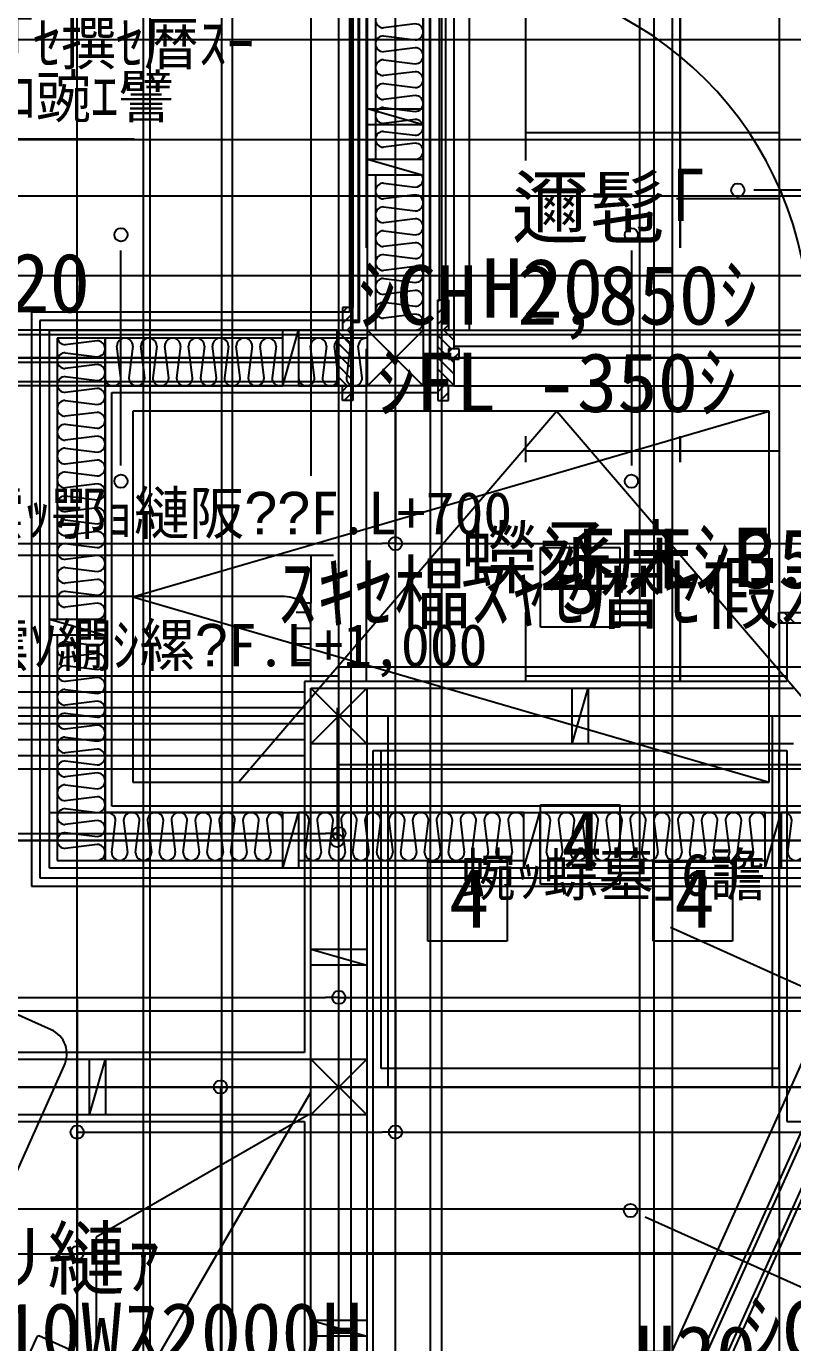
# Model space of a CAD drawing. Header units: metres. Extents: x 10908 to 27249, y 7268 to 22901.
# Drawn here: x 19539 to 20984, y 15073 to 17556 of the extents above; entities that cross this region are included whole.
import ezdxf

# ---------------------------------------------------------------- set-up
doc = ezdxf.new("R2010")
doc.units = ezdxf.units.M

msp = doc.modelspace()

# ---------------------------------------------------------------- linework, layer by layer
at = {"layer": '繝繝ｼ繧ｿ 001_1F'}
for p, q in [((20128.05592622777, 13232.00140756589), (20128.05592622777, 21590)), ((20771.84609904289, 17137.504872798516), (20771.84609904289, 17765.005)), ((19025.68594696696, 11083.06632386487), (21884.11670818031, 17435.13468211674)), ((20480.396857296695, 17355.005), (20958.055926227767, 17355.005)), ((20234.70625630324, 16829.99999999998), (20234.70625630324, 16579.99999999998)), ((20234.70625630324, 16829.99999999998), (20234.70625630324, 16829.99999999998)), ((20234.70625630324, 16829.99999999998), (20234.70625630324, 16829.99999999998)), ((20771.84609904289, 16733.55792377363), (20771.84609904289, 16782.504872798516)), ((20480.396857296695, 16755.005), (20958.055926227767, 16755.005)), ((18439.70625630324, 16579.99999999998), (20209.70625630324, 16579.99999999998)), ((20234.70625630324, 16579.99999999998), (20209.70625630324, 16579.99999999998)), ((20234.70625630324, 16579.99999999998), (20234.70625630324, 16579.99999999998)), ((20234.70625630324, 16579.99999999998), (20259.70625630324, 16579.99999999998)), ((20259.70625630324, 16579.99999999998), (21631.81335122776, 16579.99999999998)), ((19067.769628346276, 16558.00199106907), (20117.769628346276, 16558.00199106907)), ((20771.84609904289, 16320.004693953199), (20771.84609904289, 16450.376562701105)), ((18714.78928694662, 16255.00485476815), (21371.84609644344, 16255.00464951751)), ((18953.05585509077, 16032.88585138522), (20103.05585509077, 16032.88585138522)), ((20128.05585509077, 16032.88585138522), (20103.05585509077, 16032.88585138522)), ((20128.05585509077, 15782.88585138522), (20128.05585509077, 16032.88585138522)), ((20128.05585509077, 16032.88585138522), (20128.05585509077, 16032.88585138522)), ((20128.05585509077, 15782.88585138522), (20128.05585509077, 15782.88585138522)), ((19243.05700869498, 15724.09067536002), (20103.05610908401, 15724.09067536002)), ((20128.05610908401, 15724.09067536002), (20103.05610908401, 15724.09067536002)), ((20128.05610908401, 15474.09067536002), (20128.05610908401, 15724.09067536002)), ((20128.05610908401, 15724.09067536002), (20128.05610908401, 15724.09067536002)), ((20128.05610908401, 15724.09067536002), (20153.05610908401, 15724.09067536002)), ((20153.05610908401, 15724.09067536002), (21013.05835122777, 15724.09067536002)), ((26390, 15555.005), (11602.5, 15555.005)), ((19728.197376646454, 14945.54875118612), (20075.548084789178, 15545.004742525558)), ((20154.78355094863, 15555.005), (19904.78355094863, 15555.005)), ((19904.78355094863, 15555.005), (19904.78355094863, 15530.005)), ((20154.78355094863, 15555.005), (20154.78355094863, 15555.005)), ((19904.78355094863, 15530.005), (19904.78355094863, 14626.25396581601)), ((20070.55592622777, 15502.50474565378), (19670.55592622777, 15271.56463797793)), ((20128.05610908401, 15474.09067536002), (20128.05610908401, 15474.09067536002)), ((20128.05610908401, 15474.09067536002), (20128.05610908401, 15474.09067536002)), ((19670.55592622777, 15271.56463797793), (19670.55592622777, 13833.137521146193))]:
    msp.add_line(p, q, dxfattribs=at)
for centre in [(20234.70625630324, 16579.99999999998), (20234.70625630324, 16579.99999999998), (20128.05585509077, 16032.88585138522), (20128.05610908401, 15724.09067536002), (20128.05610908401, 15724.09067536002), (19904.78355094863, 15555.005)]:
    msp.add_circle(centre, 12.5, dxfattribs=at)
at = {"layer": '繝繝ｼ繧ｿ 001_2F'}
for p, q in [((20234.70125630326, 16588.58029634814), (20234.70125630326, 21731.11448851231)), ((19756.73721227027, 12707.62469120556), (21884.11670818031, 17435.13468211674)), ((19241.873706287777, 17343.53250430158), (19741.873706287777, 17343.53250430158)), ((26367.5, 16930.005), (11375, 16930.005)), ((20939.42651659328, 16829.76177025156), (19739.42651659328, 16829.76177025156)), ((19739.42651659328, 16829.76177025156), (19739.42651659328, 16129.76177025156)), ((19739.42651659328, 16479.76177025156), (20939.42651659328, 16829.76177025156)), ((20234.70125630326, 16830.005), (20234.70125630326, 16580.005)), ((20234.70125630326, 16830.005), (20234.70125630326, 16830.005)), ((20234.70125630326, 16830.005), (20234.70125630326, 16830.005)), ((20939.42651659328, 16129.76177025156), (20939.42651659328, 16829.76177025156)), ((18439.70125630326, 16580.005), (20209.70125630326, 16580.005)), ((20234.70125630326, 16580.005), (20209.70125630326, 16580.005)), ((20234.70125630326, 16580.005), (20234.70125630326, 16580.005)), ((20234.70125630326, 16580.005), (20259.70125630326, 16580.005)), ((20259.70125630326, 16580.005), (21631.80835122778, 16580.005)), ((19739.42651659328, 16479.76177025156), (20939.42651659328, 16129.76177025156)), ((19739.42651659328, 16129.76177025156), (20939.42651659328, 16129.76177025156)), ((20753.4053710827, 15856.22260018928), (22711.29047568627, 14975.17430311767))]:
    msp.add_line(p, q, dxfattribs=at)
msp.add_circle((20234.70125630326, 16580.005), 12.5, dxfattribs=at)
msp.add_circle((20234.70125630326, 16580.005), 12.5, dxfattribs=at)
at = {"layer": '繝繝ｼ繧ｿ 001_R'}
for p, q in [((19634.70125630326, 15242.5), (19634.70125630326, 22067.5)), ((20234.70125630326, 15697.5), (20234.70125630326, 21840)), ((24115, 17530.005), (19202.53633166592, 17530.005)), ((23887.5, 16930.00499999999), (19354.70125630326, 16930.00499999999)), ((20939.4265379009, 16829.76177025156), (19739.4265379009, 16829.76177025156)), ((19739.4265379009, 16829.76177025156), (19739.4265379009, 16129.76177025156)), ((19739.4265379009, 16479.76177025156), (20939.4265379009, 16829.76177025156)), ((20539.4265379009, 16829.76177025156), (19939.4265379009, 16129.76177025156)), ((20539.4265379009, 16829.76177025156), (21139.4265379009, 16129.76177025156)), ((20939.4265379009, 16129.76177025156), (20939.4265379009, 16829.76177025156)), ((19739.4265379009, 16479.76177025156), (20939.4265379009, 16129.76177025156)), ((19739.4265379009, 16129.76177025156), (20939.4265379009, 16129.76177025156)), ((24115, 16020.00499999999), (19337.5, 16020.00499999999)), ((19634.70125630326, 15720), (19634.70125630326, 15470)), ((19634.70125630326, 15720), (19634.70125630326, 15720)), ((20234.70125630326, 15720), (20234.70125630326, 15470)), ((20234.70125630326, 15720), (20234.70125630326, 15720)), ((20234.70125630326, 15720), (20234.70125630326, 15470)), ((20234.70125630326, 15720), (20234.70125630326, 15720)), ((19634.70125630326, 15492.5), (19634.70125630326, 15242.5)), ((19634.70125630326, 15492.5), (19634.70125630326, 15492.5)), ((19634.70125630326, 15470), (19659.70125630326, 15470)), ((19659.70125630326, 15470), (20209.70125630326, 15470)), ((20234.70125630326, 15470), (20209.70125630326, 15470)), ((20234.70125630326, 15470), (20259.70125630326, 15470)), ((20234.70125630326, 15470), (20234.70125630326, 15470)), ((20259.70125630326, 15470), (22629.70125630326, 15470)), ((19634.70125630326, 15265), (19634.70125630326, 15015)), ((19634.70125630326, 15265), (19634.70125630326, 15265)), ((19634.70125630326, 15242.5), (19659.70125630326, 15242.5)), ((19659.70125630326, 15242.5), (22220.2013275277, 15242.5))]:
    msp.add_line(p, q, dxfattribs=at)
for centre in [(19634.70125630326, 15470), (20234.70125630326, 15470), (20234.70125630326, 15470), (19634.70125630326, 15242.5)]:
    msp.add_circle(centre, 12.5, dxfattribs=at)
at = {"layer": '繧ｫ繝槭メ_1F'}
for p, q in [((20075.39710948144, 17765.005), (20075.39710948144, 16708.00199106907)), ((20180.39710948144, 17137.504872798516), (20180.39710948144, 17765.005)), ((20180.39710948144, 16320.004741398301), (20180.39710948144, 16947.504872798516)), ((20075.39710948144, 16558.00199106907), (20075.39710948144, 16467.504823463707))]:
    msp.add_line(p, q, dxfattribs=at)
at = {"layer": '繧ｫ繧ｦ繝ｳ繧ｿ繝ｼ_1F'}
for p, q in [((20025.555937012934, 16480.00483829387), (18955.555855090766, 16480.00483829387)), ((20075.39711154954, 16467.50482346371), (20058.62784497128, 16467.504823680465)), ((20075.397111116297, 16433.98696887909), (20075.39711154954, 16467.50482346371)), ((20071.381693962492, 16450.00483829387), (20047.418032737503, 16450.00483829387)), ((20075.555937012934, 16420.00483829387), (20047.418032737503, 16420.00483829387)), ((20075.55593514316, 16320.00474559702), (20075.555937012934, 16430.00483829387)), ((20075.555937012934, 16390.00483829387), (20047.418032737503, 16390.00483829387)), ((20075.555937012934, 16360.00483829387), (20047.418032737503, 16360.00483829387)), ((20075.555937012934, 16330.00483829387), (20047.418032737503, 16330.00483829387)), ((20063.055932783023, 16300.00483829387), (18905.555855090766, 16300.00483829387)), ((20063.05593252139, 16270.00483829387), (18905.555855090766, 16270.00483829387)), ((20063.05593225976, 16240.00483829387), (18905.555855090766, 16240.00483829387)), ((20063.055931998126, 16210.00483829387), (18905.555855090766, 16210.00483829387)), ((19709.305855090766, 16180.00483829387), (20063.055931736493, 16180.00483829387))]:
    msp.add_line(p, q, dxfattribs=at)
msp.add_arc((20025.55593701293, 16430.004838293866), 50.00000000000443, 5.113300000000001e-12, 89.99999999999493, dxfattribs=at)
at = {"layer": '繧ｫ繧ｿ繝ｭ繧ｰ驛ｨ蜩(螳ｶ蜈ｷ)_2F'}
for p, q in [((19585.571742191358, 15662.996050558868), (18992.149315220908, 15928.231461408364)), ((18796.18443944232, 13774.505266418368), (19609.911016335915, 15594.91868182214)), ((19558.56681468676, 15083.986391973729), (19071.34976768015, 13993.91504150801)), ((19562.529850861316, 15085.501101278902), (19558.56681468676, 15083.986391973729)), ((20013.530895358857, 14883.922189033285), (19562.529850861316, 15085.501101278902))]:
    msp.add_line(p, q, dxfattribs=at)
msp.add_arc((19565.34229546296, 15617.373925213125), 49.9059999999956, -26.740525787455308, 66.08687587405576, dxfattribs=at)
at = {"layer": '蜀螢∽ｻ穂ｸ_1F'}
for p, q in [((20973.05592622777, 16430.004999998713), (20973.05592622777, 16320.00467781246)), ((20063.05593295745, 16320.00474559702), (20063.05592685267, 15620.00476382137)), ((20128.05591726214, 16320.00474559702), (20063.05593295745, 16320.00474559702)), ((20973.05592622777, 16320.00467781246), (20128.05593797853, 16320.00474559703)), ((20193.05593233255, 16190.00474057595), (20973.05592622777, 16190.004680323)), ((20193.05592622777, 13574.80545353713), (20193.05593233255, 16190.00474057595)), ((20973.05592622777, 16190.004680323), (20973.05835122777, 15490.005)), ((20063.05592685267, 15620.00476382137), (19153.05592622777, 15620.005)), ((19153.05592622777, 15490.005), (20063.05592622777, 15490.00476382136)), ((20063.05592622777, 15490.00476382136), (20063.05592622777, 13546.72864366278)), ((20973.05835122777, 15490.005), (21118.05835122777, 15490.005))]:
    msp.add_line(p, q, dxfattribs=at)
at = {"layer": '蜀螢∽ｻ穂ｸ_2F'}
for p, q in [((20317.20125630326, 20120.005), (20317.20125630326, 17040.005)), ((20329.70125630326, 17040.005), (20329.70125630326, 20120.005)), ((20167.20125630326, 16997.505), (20167.20125630326, 19042.505)), ((20154.70125630326, 19015.005), (20154.70125630326, 17025.005)), ((20154.70125630326, 16997.505), (20167.20125630326, 16997.505)), ((20154.70125630326, 16865.005), (20314.70125630326, 16865.005))]:
    msp.add_line(p, q, dxfattribs=at)
at = {"layer": '蜀螢∽ｻ穂ｸ_R'}
for p, q in [((20299.70125630327, 16865.005), (20299.70125630327, 20865.005)), ((19699.70125630326, 16865.005), (20299.70125630327, 16865.005)), ((19699.70125630326, 16085.00499999999), (19699.70125630326, 16865.005)), ((22203.17326107166, 16085.00499999999), (19699.70125630326, 16085.00499999999))]:
    msp.add_line(p, q, dxfattribs=at)
at = {"layer": '螟門｣∽ｻ穂ｸ_R'}
for p, q in [((20148.201256303262, 21016.505000000005), (20148.201256303277, 17016.504999999994)), ((20164.201256303262, 21000.505000000005), (20164.201256303277, 17000.504999999994)), ((20148.201256303277, 17016.50499999999), (19548.201256303262, 17016.50499999999)), ((19548.20125630326, 17016.50499999999), (19548.20125630326, 15933.504999999986)), ((20164.201256303277, 17000.50499999999), (19564.201256303262, 17000.50499999999)), ((19564.20125630326, 17000.50499999999), (19564.20125630326, 15949.504999999986)), ((19564.20125630326, 15949.50499999999), (22290.785615246332, 15949.50499999999)), ((19548.20125630326, 15933.50499999999), (22301.130985590084, 15933.50499999999))]:
    msp.add_line(p, q, dxfattribs=at)
at = {"layer": '螢_1F'}
for p, q in [((20075.39710977226, 16330.004749664791), (18928.055859437078, 16330.004838293878)), ((20075.55593701293, 16330.004749652522), (20075.39710977226, 16330.004749664791)), ((20128.15586088431, 16330.004745589316), (20075.55593701293, 16330.004749652522)), ((20128.155860111838, 16320.004745589016), (20128.15586088431, 16330.004745589316)), ((20180.55593295745, 16307.504741541547), (20985.555926227775, 16307.504679357415)), ((20568.055928901962, 16202.50471160819), (20568.055937012934, 16307.50471160819)), ((20568.055928901962, 16202.50471160819), (20598.055937012934, 16307.504709290768)), ((20568.055937012934, 16307.50471160819), (20598.055937012934, 16307.504709290768)), ((20598.055937012934, 16307.50470929077), (20598.055928901962, 16202.50470929077)), ((20075.5559267325, 15607.504745653774), (20075.555932452724, 16202.504745597027)), ((20180.555932452724, 16202.504745597027), (20180.5559267325, 15607.504745653774)), ((20985.555926227775, 16202.504679357415), (20180.55593295745, 16202.504741541545)), ((20598.055928901962, 16202.50470929077), (20568.055928901962, 16202.504711608191)), ((18905.55584929721, 16180.004840031945), (20063.055931736486, 16180.004750618114)), ((20075.555928727368, 15815.004746101753), (20180.555928727368, 15815.004745092301)), ((20075.555928438953, 15785.004746101753), (20075.555928727368, 15815.004746101753)), ((20075.555928727368, 15815.004746101753), (20180.555928438953, 15785.004745092301)), ((20180.555928727368, 15815.004745092301), (20180.555928438953, 15785.004745092301)), ((20180.555928438953, 15785.004745092301), (20075.555928438953, 15785.004746101753)), ((19218.057023369103, 15607.504999999694), (20075.555926227775, 15607.504760327593)), ((19658.056994021445, 15502.504877019104), (19658.057023369085, 15607.5048770191)), ((19658.056994021445, 15502.504877019104), (19688.057023369085, 15607.50486863406)), ((19658.057023369085, 15607.504877019099), (19688.057023369085, 15607.504868634058)), ((19688.057023369085, 15607.50486863406), (19688.056994021445, 15502.504868634063)), ((20075.555926227775, 15502.504760327589), (19218.056994021463, 15502.504999999697)), ((19688.056994021445, 15502.504868634063), (19658.056994021445, 15502.504877019104)), ((20075.55592622777, 13544.04571005239), (20075.55592622777, 15502.50474565377)), ((20180.55592622777, 15502.50474565377), (20180.55592622777, 13566.723133412464)), ((20075.55592622777, 15115.004999999997), (20180.55592622777, 15115.004999999997)), ((20075.55592622777, 15085.004999999997), (20075.55592622777, 15115.004999999997)), ((20075.55592622777, 15115.004999999997), (20180.55592622777, 15085.004999999997)), ((20180.55592622777, 15115.004999999997), (20180.55592622777, 15085.004999999997)), ((20180.55592622777, 15085.004999999997), (20075.55592622777, 15085.004999999997))]:
    msp.add_line(p, q, dxfattribs=at)
at = {"layer": '螢_2F'}
for p, q in [((20182.20125630326, 16982.505), (20182.20125630326, 17777.505)), ((20287.20125630326, 17777.505), (20287.20125630326, 16982.505)), ((20182.20125630326, 17370.005), (20182.20125630326, 17400.005)), ((20182.20125630326, 17400.005), (20287.20125630326, 17400.005)), ((20287.20125630326, 17370.005), (20182.20125630326, 17400.005)), ((20287.20125630326, 17400.005), (20287.20125630326, 17370.005)), ((20287.20125630326, 17370.005), (20182.20125630326, 17370.005)), ((20154.70125630326, 16982.505), (20154.70125630326, 16877.505)), ((20154.701256303262, 16982.505), (20182.201256303262, 16982.505)), ((20287.201256303262, 16982.505), (20314.701256303262, 16982.505)), ((20314.701256303255, 16877.505), (20314.701256303255, 16982.505)), ((20182.201256303262, 16877.505), (20154.701256303262, 16877.505)), ((20314.701256303262, 16877.505), (20287.201256303262, 16877.505))]:
    msp.add_line(p, q, dxfattribs=at)
at = {"layer": '螢_R'}
for p, q in [((20182.20125630327, 16982.505), (20182.20125630327, 19057.505)), ((20287.20125630327, 19057.505), (20287.20125630327, 16982.505)), ((20182.20125630327, 17305.005), (20287.20125630327, 17305.005)), ((20182.20125630327, 17275.005), (20182.20125630327, 17305.005)), ((20182.20125630327, 17305.005), (20287.20125630327, 17275.005)), ((20287.20125630327, 17305.005), (20287.20125630327, 17275.005)), ((20287.20125630327, 17275.005), (20182.20125630327, 17275.005)), ((19582.201256303262, 16982.505000000005), (20182.201256303277, 16982.504999999994)), ((19582.201256303262, 16877.505000000005), (19582.201256303262, 16982.505000000005)), ((20022.201256303262, 16877.504999999997), (20022.201256303262, 16982.504999999997)), ((20022.201256303262, 16982.504999999997), (20052.201256303262, 16982.504999999997)), ((20022.201256303262, 16877.504999999997), (20052.201256303262, 16982.504999999997)), ((20052.201256303262, 16982.504999999997), (20052.201256303262, 16877.504999999997)), ((20182.201256303277, 16877.504999999994), (19582.201256303262, 16877.505000000005)), ((19582.20125630326, 16072.505000000001), (19582.20125630326, 16877.505)), ((19687.20125630326, 16877.505), (19687.20125630326, 16072.505000000001)), ((20052.201256303262, 16877.504999999997), (20022.201256303262, 16877.504999999997)), ((19582.20125630326, 16437.505), (19687.20125630326, 16437.505)), ((19582.20125630326, 16407.505), (19582.20125630326, 16437.505)), ((19582.20125630326, 16437.505), (19687.20125630326, 16407.505)), ((19687.20125630326, 16437.505), (19687.20125630326, 16407.505)), ((19687.20125630326, 16407.505), (19582.20125630326, 16407.505)), ((19582.20125630326, 16072.50499999999), (22279.14725630326, 16072.50499999999)), ((19582.20125630326, 15967.50499999999), (19582.20125630326, 16072.50499999999)), ((20022.20125630326, 15967.50499999999), (20022.20125630326, 16072.50499999999)), ((20022.20125630326, 16072.50499999999), (20052.20125630326, 16072.50499999999)), ((20022.20125630326, 15967.50499999999), (20052.20125630326, 16072.50499999999)), ((20052.20125630326, 16072.50499999999), (20052.20125630326, 15967.50499999999)), ((20477.20125630326, 15967.50499999999), (20477.20125630326, 16072.50499999999)), ((20477.20125630326, 16072.50499999999), (20507.20125630326, 16072.50499999999)), ((20477.20125630326, 15967.50499999999), (20507.20125630326, 16072.50499999999)), ((20507.20125630326, 16072.50499999999), (20507.20125630326, 15967.50499999999)), ((20932.20125630326, 15967.50499999999), (20932.20125630326, 16072.50499999999)), ((20932.20125630326, 16072.50499999999), (20962.20125630326, 16072.50499999999)), ((20932.20125630326, 15967.50499999999), (20962.20125630326, 16072.50499999999)), ((20962.20125630326, 16072.50499999999), (20962.20125630326, 15967.50499999999)), ((22279.14725630326, 15967.50499999999), (19582.20125630326, 15967.50499999999)), ((20052.20125630326, 15967.50499999999), (20022.20125630326, 15967.50499999999)), ((20507.20125630326, 15967.50499999999), (20477.20125630326, 15967.50499999999)), ((20962.20125630326, 15967.50499999999), (20932.20125630326, 15967.50499999999))]:
    msp.add_line(p, q, dxfattribs=at)
at = {"layer": '蟒ｺ蜈ｷ(譛ｨ陬ｽ謌ｸ)_2F'}
for p, q in [((20344.701256303255, 17652.505), (20344.701256303255, 16982.505)), ((20374.701256303255, 16982.505), (20374.701256303255, 17652.505)), ((19717.20125630326, 16727.505), (19717.20125630326, 17132.505)), ((20679.701256303255, 17132.505), (20679.701256303255, 16727.505)), ((20314.701256303255, 16982.505), (20314.701256303255, 17040.005)), ((20314.701256303255, 17040.005), (20334.701256303255, 17040.005)), ((20314.701256303255, 17036.071017177983), (20318.635239125273, 17040.005)), ((20314.701256303255, 17014.857813742386), (20334.701256303255, 17034.857813742386)), ((20334.701256303255, 17040.005), (20334.701256303255, 16982.505)), ((20134.70125630326, 17025.005), (20134.70125630326, 16982.505)), ((20154.70125630326, 17025.005), (20134.70125630326, 17025.005)), ((20143.635239125277, 17025.005), (20134.70125630326, 17016.071017177983)), ((20154.70125630326, 17014.857813742386), (20134.70125630326, 16994.857813742386)), ((20154.70125630326, 16982.505), (20154.70125630326, 17025.005)), ((20314.701256303255, 16993.64461030679), (20334.701256303255, 17013.64461030679)), ((20124.70125630326, 16982.505), (19354.70125630326, 16982.505)), ((20124.70125630326, 16877.505), (20124.70125630326, 16982.505)), ((20124.70125630326, 16982.505), (20154.70125630326, 16982.505)), ((20134.70125630326, 16982.505), (20154.70125630326, 16982.505)), ((20154.70125630326, 16993.64461030679), (20143.56164599647, 16982.505)), ((20144.62766317445, 16982.505), (20154.70125630326, 16972.431406871194)), ((20154.70125630326, 16982.505), (20154.70125630326, 16877.505)), ((20314.701256303255, 16877.505), (20314.701256303255, 16982.505)), ((20314.701256303255, 16982.505), (20344.701256303255, 16982.505)), ((20334.701256303255, 16982.505), (20314.701256303255, 16982.505)), ((20324.774849432062, 16982.505), (20334.701256303255, 16992.431406871194)), ((20344.701256303255, 16963.64461030679), (20325.840866610044, 16982.505)), ((20344.701256303255, 16982.505), (20344.701256303255, 16947.505)), ((20344.701256303255, 16982.505), (21014.701256303255, 16982.505)), ((20344.701256303255, 16982.505), (20374.701256303255, 16982.505)), ((20124.70125630326, 16981.218203435597), (20154.70125630326, 16951.218203435597)), ((20124.70125630326, 16960.005), (20154.70125630326, 16930.005)), ((20339.627663174448, 16947.505), (20314.701256303255, 16972.431406871194)), ((20124.70125630326, 16938.791796564405), (20154.70125630326, 16908.791796564405)), ((20334.701256303255, 16931.218203435597), (20314.701256303255, 16951.218203435597)), ((20334.701256303255, 16941.218203435597), (20340.98805286766, 16947.505)), ((20354.701256303255, 16947.505), (20334.701256303255, 16947.505)), ((20334.701256303255, 16947.505), (20334.701256303255, 16927.505)), ((20342.201256303255, 16927.505), (20354.701256303255, 16940.005)), ((20344.701256303255, 16952.505), (21014.701256303255, 16952.505)), ((20354.701256303255, 16927.505), (20354.701256303255, 16947.505)), ((20124.70125630326, 16921.755), (19309.70125630326, 16921.755)), ((20124.70125630326, 16885.755), (20124.70125630326, 16921.755)), ((20124.70125630326, 16917.57859312881), (20154.70125630326, 16887.57859312881)), ((20344.701256303255, 16900.005), (20314.701256303255, 16930.005)), ((20344.701256303255, 16878.791796564405), (20314.701256303255, 16908.791796564405)), ((20334.701256303255, 16927.505), (20354.701256303255, 16927.505)), ((20344.701256303255, 16921.218203435597), (20338.41445973885, 16927.505)), ((20344.701256303255, 16927.505), (20344.701256303255, 16877.505)), ((19309.70125630326, 16885.755), (20124.70125630326, 16885.755)), ((20124.70125630326, 16896.365389693212), (20143.56164599647, 16877.505)), ((20324.774849432062, 16877.505), (20314.701256303255, 16887.57859312881)), ((20124.70125630326, 16877.505), (18539.70125630326, 16877.505)), ((20154.70125630326, 16877.505), (20124.70125630326, 16877.505)), ((20134.70125630326, 16850.005), (20134.70125630326, 16877.505)), ((20134.70125630326, 16877.505), (20154.70125630326, 16877.505)), ((20144.62766317445, 16877.505), (20134.70125630326, 16867.57859312881)), ((20154.70125630326, 16866.365389693212), (20138.340866610048, 16850.005)), ((20154.70125630326, 16877.505), (20154.70125630326, 16850.005)), ((20344.701256303255, 16877.505), (20314.701256303255, 16877.505)), ((20334.701256303255, 16877.505), (20314.701256303255, 16877.505)), ((20314.701256303255, 16877.505), (20314.701256303255, 16850.005)), ((20314.701256303255, 16866.365389693212), (20325.840866610044, 16877.505)), ((20319.55407004564, 16850.005), (20334.701256303255, 16865.152186257616)), ((20334.701256303255, 16850.005), (20334.701256303255, 16877.505)), ((20344.701256303255, 16877.505), (21014.701256303255, 16877.505)), ((20154.70125630326, 16850.005), (20134.70125630326, 16850.005)), ((20314.701256303255, 16850.005), (20334.701256303255, 16850.005)), ((20124.70125630326, 16270.005), (20124.70125630326, 16020.005)), ((20124.70125630326, 16270.005), (20124.70125630326, 16270.005)), ((20099.70125630326, 16020.005), (18564.70125630326, 16020.005)), ((20124.70125630326, 16020.005), (20099.70125630326, 16020.005)), ((21009.571458476632, 15619.635781716552), (20693.59065693346, 14917.45622273172)), ((21064.97068991602, 15594.706127568827), (20730.52347789305, 14851.490100851115)), ((21105.323216520017, 15576.547490597028), (20454.89520295387, 14131.151904894485)), ((20763.352652079353, 14836.716972467279), (21097.799864102322, 15579.93299918499)), ((21074.8878362848, 15143.384775638853), (20705.559626688882, 15309.582469957017))]:
    msp.add_line(p, q, dxfattribs=at)
for centre in [(19717.20125630326, 17162.505), (20679.701256303255, 17162.505), (19717.20125630326, 16697.505), (20679.701256303255, 16697.505), (20124.70125630326, 16020.005), (20678.201981533628, 15321.89341027688)]:
    msp.add_circle(centre, 12.5, dxfattribs=at)
msp.add_arc((20344.701256303255, 16982.505), 670.0000000000001, 9.7e-15, 90, dxfattribs=at)
at = {"layer": '蟒ｺ蜈ｷ(驥大ｱ樊虻)_1F'}
for p, q in [((21310.555926227767, 17246.671666666185), (20910.555926227767, 17246.671666666185)), ((20958.055926227767, 16450.004999998717), (21060.555926227767, 16450.004999998717)), ((20958.055926227767, 16430.004999998717), (20958.055926227767, 16450.004999998717)), ((20958.055926227767, 16438.646776686153), (20966.697702915204, 16430.004999998717)), ((20967.9109063508, 16450.004999998717), (20987.9109063508, 16430.004999998717)), ((21060.555926227767, 16430.004999998717), (20958.055926227767, 16430.004999998717))]:
    msp.add_line(p, q, dxfattribs=at)
msp.add_circle((20880.555926227767, 17246.671666666185), 12.5, dxfattribs=at)
at = {"layer": '蠎贋ｻ穂ｸ_1F'}
for p, q in [((20771.846099042894, 17765.005), (20771.846099042894, 17137.504872798516)), ((20958.05592622777, 17530.005), (20480.39685729737, 17530.005)), ((20958.05592622777, 17230.005), (20764.95097706683, 17230.005)), ((20771.846099042894, 16782.504872798516), (20771.846099042894, 16733.55792377363)), ((20771.846099042894, 16450.376562701105), (20771.846099042894, 16320.004693953199)), ((20973.05592622777, 16330.005000000001), (20480.39685730064, 16330.005000000001))]:
    msp.add_line(p, q, dxfattribs=at)
at = {"layer": '蠑丞床_1F'}
for p, q in [((20480.39685729799, 17302.50487279852), (20480.39685729673, 17765.005000000005)), ((20480.39685729954, 16733.557923773635), (20480.396857299405, 16782.50487279852)), ((20480.396857300668, 16320.004717332798), (20480.39685730031, 16450.37656270111))]:
    msp.add_line(p, q, dxfattribs=at)
at = {"layer": '譁ｭ辭ｱ譚_R'}
for p, q in [((20197.20125630327, 17730.005), (20197.20125630327, 17305.005)), ((20287.20125630327, 17305.005), (20287.20125630327, 17730.005)), ((20272.20125630327, 17560.005), (20212.20125630327, 17552.505)), ((20212.20125630327, 17537.505), (20272.20125630327, 17530.005)), ((20272.20125630327, 17515.005), (20212.20125630327, 17507.505)), ((20212.20125630327, 17492.505), (20272.20125630327, 17485.005)), ((20272.20125630327, 17470.005), (20212.20125630327, 17462.505)), ((20212.20125630327, 17447.505), (20272.20125630327, 17440.005)), ((20272.20125630327, 17425.005), (20212.20125630327, 17417.505)), ((20212.20125630327, 17402.505), (20272.20125630327, 17395.005)), ((20272.20125630327, 17380.005), (20212.20125630327, 17372.505)), ((20212.20125630327, 17357.505), (20272.20125630327, 17350.005)), ((20272.20125630327, 17335.005), (20212.20125630327, 17327.505)), ((20197.20125630327, 17305.005), (20287.20125630327, 17305.005)), ((20287.20125630327, 17275.005), (20197.20125630327, 17275.005)), ((20197.20125630327, 17275.005), (20197.20125630327, 16982.505)), ((20212.20125630327, 17260.005), (20272.20125630327, 17252.505)), ((20287.20125630327, 16982.505), (20287.20125630327, 17275.005)), ((20272.20125630327, 17237.505), (20212.20125630327, 17230.005)), ((20212.20125630327, 17215.005), (20272.20125630327, 17207.505)), ((20272.20125630327, 17192.505), (20212.20125630327, 17185.005)), ((20212.20125630327, 17170.005), (20272.20125630327, 17162.505)), ((20272.20125630327, 17147.505), (20212.20125630327, 17140.005)), ((20212.20125630327, 17125.005), (20272.20125630327, 17117.505)), ((20272.20125630327, 17102.505), (20212.20125630327, 17095.005)), ((20212.20125630327, 17080.005), (20272.20125630327, 17072.505)), ((20272.20125630327, 17057.505), (20212.20125630327, 17050.005)), ((20212.20125630327, 17035.005), (20272.20125630327, 17027.505)), ((20272.20125630327, 17012.505), (20212.20125630327, 17005.005)), ((20197.20125630327, 16982.505), (20287.20125630327, 16982.505)), ((19687.20125630326, 16967.505), (19597.20125630326, 16967.505)), ((19597.20125630326, 16967.505), (19597.20125630326, 16437.505)), ((19672.20125630326, 16962.505), (19612.20125630326, 16955.005)), ((19687.20125630326, 16437.505), (19687.20125630326, 16967.505)), ((20022.20125630326, 16967.504999999997), (19687.20125630326, 16967.505000000005)), ((19687.20125630326, 16967.505000000005), (19687.20125630326, 16877.505000000005)), ((20022.20125630326, 16877.504999999997), (20022.20125630326, 16967.504999999997)), ((20182.201256303273, 16967.50499999999), (20052.20125630326, 16967.504999999994)), ((20052.20125630326, 16967.504999999994), (20052.20125630326, 16877.504999999994)), ((20182.201256303273, 16877.50499999999), (20182.201256303273, 16967.50499999999)), ((19612.20125630326, 16940.005), (19672.20125630326, 16932.505)), ((19717.20125630326, 16892.505000000005), (19709.70125630326, 16952.505000000005)), ((19739.70125630326, 16952.505000000005), (19732.20125630326, 16892.505000000005)), ((19762.20125630326, 16892.505000000005), (19754.70125630326, 16952.505000000005)), ((19784.70125630326, 16952.505000000005), (19777.20125630326, 16892.505000000005)), ((19807.20125630326, 16892.505000000005), (19799.70125630326, 16952.505000000005)), ((19829.70125630326, 16952.505000000005), (19822.20125630326, 16892.505000000005)), ((19852.20125630326, 16892.505000000005), (19844.70125630326, 16952.505000000005)), ((19874.70125630326, 16952.505000000005), (19867.20125630326, 16892.505000000005)), ((19897.20125630326, 16892.505000000005), (19889.70125630326, 16952.505000000005)), ((19919.70125630326, 16952.505000000005), (19912.20125630326, 16892.505000000005)), ((19942.20125630326, 16892.505000000005), (19934.70125630326, 16952.505000000005)), ((19964.70125630326, 16952.505000000005), (19957.20125630326, 16892.505000000005)), ((19987.20125630326, 16892.505000000005), (19979.70125630326, 16952.505000000005)), ((20009.70125630326, 16952.505000000005), (20002.20125630326, 16892.505000000005)), ((20082.20125630326, 16892.504999999994), (20074.70125630326, 16952.504999999994)), ((20104.70125630326, 16952.504999999994), (20097.20125630326, 16892.504999999994)), ((20127.20125630326, 16892.504999999994), (20119.70125630326, 16952.504999999994)), ((20149.70125630326, 16952.504999999994), (20142.20125630326, 16892.504999999994)), ((20172.20125630326, 16892.504999999994), (20164.70125630326, 16952.504999999994)), ((19672.20125630326, 16917.505), (19612.20125630326, 16910.005)), ((19612.20125630326, 16895.005), (19672.20125630326, 16887.505)), ((19672.20125630326, 16872.505), (19612.20125630326, 16865.005)), ((19687.20125630326, 16877.505000000005), (20022.20125630326, 16877.504999999997)), ((20052.20125630326, 16877.504999999994), (20182.201256303273, 16877.50499999999)), ((19612.20125630326, 16850.005), (19672.20125630326, 16842.505)), ((19672.20125630326, 16827.505), (19612.20125630326, 16820.005)), ((19612.20125630326, 16805.005), (19672.20125630326, 16797.505)), ((19672.20125630326, 16782.505), (19612.20125630326, 16775.005)), ((19612.20125630326, 16760.005), (19672.20125630326, 16752.505)), ((19672.20125630326, 16737.505), (19612.20125630326, 16730.005)), ((19612.20125630326, 16715.005), (19672.20125630326, 16707.505)), ((19672.20125630326, 16692.505), (19612.20125630326, 16685.005)), ((19612.20125630326, 16670.005), (19672.20125630326, 16662.505)), ((19672.20125630326, 16647.505), (19612.20125630326, 16640.005)), ((19612.20125630326, 16625.005), (19672.20125630326, 16617.505)), ((19672.20125630326, 16602.505), (19612.20125630326, 16595.005)), ((19612.20125630326, 16580.005), (19672.20125630326, 16572.505)), ((19672.20125630326, 16557.505), (19612.20125630326, 16550.005)), ((19612.20125630326, 16535.005), (19672.20125630326, 16527.505)), ((19672.20125630326, 16512.505), (19612.20125630326, 16505.005)), ((19612.20125630326, 16490.005), (19672.20125630326, 16482.505)), ((19672.20125630326, 16467.505), (19612.20125630326, 16460.005)), ((19597.20125630326, 16437.505), (19687.20125630326, 16437.505)), ((19687.20125630326, 16407.504999999997), (19597.20125630326, 16407.504999999997)), ((19597.20125630326, 16407.504999999997), (19597.20125630326, 15982.504999999983)), ((19612.20125630326, 16395.004999999983), (19672.20125630326, 16387.504999999983)), ((19687.20125630326, 15982.504999999983), (19687.20125630326, 16407.504999999997)), ((19672.20125630326, 16372.504999999983), (19612.20125630326, 16365.004999999983)), ((19612.20125630326, 16350.004999999983), (19672.20125630326, 16342.504999999983)), ((19672.20125630326, 16327.504999999983), (19612.20125630326, 16320.004999999983)), ((19612.20125630326, 16305.004999999983), (19672.20125630326, 16297.504999999983)), ((19672.20125630326, 16282.504999999983), (19612.20125630326, 16275.004999999983)), ((19612.20125630326, 16260.004999999983), (19672.20125630326, 16252.504999999983)), ((19672.20125630326, 16237.504999999983), (19612.20125630326, 16230.004999999983)), ((19612.20125630326, 16215.004999999983), (19672.20125630326, 16207.504999999983)), ((19672.20125630326, 16192.504999999983), (19612.20125630326, 16185.004999999983)), ((19612.20125630326, 16170.004999999983), (19672.20125630326, 16162.504999999983)), ((19672.20125630326, 16147.504999999983), (19612.20125630326, 16140.004999999983)), ((19612.20125630326, 16125.004999999983), (19672.20125630326, 16117.504999999983)), ((19672.20125630326, 16102.504999999983), (19612.20125630326, 16095.004999999983)), ((19612.20125630326, 16080.004999999983), (19672.20125630326, 16072.504999999983)), ((20022.20125630326, 16072.50499999999), (19687.20125630326, 16072.50499999999)), ((19687.20125630326, 16072.50499999999), (19687.20125630326, 15982.50499999999)), ((20022.20125630326, 15982.50499999999), (20022.20125630326, 16072.50499999999)), ((20477.20125630326, 16072.50499999999), (20052.20125630326, 16072.50499999999)), ((20052.20125630326, 16072.50499999999), (20052.20125630326, 15982.50499999999)), ((20477.20125630326, 15982.50499999999), (20477.20125630326, 16072.50499999999)), ((20932.20125630326, 16072.50499999999), (20507.20125630326, 16072.50499999999)), ((20507.20125630326, 16072.50499999999), (20507.20125630326, 15982.50499999999)), ((20932.20125630326, 15982.50499999999), (20932.20125630326, 16072.50499999999)), ((21387.20125630326, 16072.50499999999), (20962.20125630326, 16072.50499999999)), ((20962.20125630326, 16072.50499999999), (20962.20125630326, 15982.50499999999)), ((19672.20125630326, 16057.504999999983), (19612.20125630326, 16050.004999999983)), ((19699.70125630326, 15997.50499999999), (19707.20125630326, 16057.50499999999)), ((19722.20125630326, 16057.50499999999), (19729.70125630326, 15997.50499999999)), ((19744.70125630326, 15997.50499999999), (19752.20125630326, 16057.50499999999)), ((19767.20125630326, 16057.50499999999), (19774.70125630326, 15997.50499999999)), ((19789.70125630326, 15997.50499999999), (19797.20125630326, 16057.50499999999)), ((19812.20125630326, 16057.50499999999), (19819.70125630326, 15997.50499999999)), ((19834.70125630326, 15997.50499999999), (19842.20125630326, 16057.50499999999)), ((19857.20125630326, 16057.50499999999), (19864.70125630326, 15997.50499999999)), ((19879.70125630326, 15997.50499999999), (19887.20125630326, 16057.50499999999)), ((19902.20125630326, 16057.50499999999), (19909.70125630326, 15997.50499999999)), ((19924.70125630326, 15997.50499999999), (19932.20125630326, 16057.50499999999)), ((19947.20125630326, 16057.50499999999), (19954.70125630326, 15997.50499999999)), ((19969.70125630326, 15997.50499999999), (19977.20125630326, 16057.50499999999)), ((19992.20125630326, 16057.50499999999), (19999.70125630326, 15997.50499999999)), ((20064.70125630326, 15997.50499999999), (20072.20125630326, 16057.50499999999)), ((20087.20125630326, 16057.50499999999), (20094.70125630326, 15997.50499999999)), ((20109.70125630326, 15997.50499999999), (20117.20125630326, 16057.50499999999)), ((20132.20125630326, 16057.50499999999), (20139.70125630326, 15997.50499999999)), ((20154.70125630326, 15997.50499999999), (20162.20125630326, 16057.50499999999)), ((20177.20125630326, 16057.50499999999), (20184.70125630326, 15997.50499999999)), ((20199.70125630326, 15997.50499999999), (20207.20125630326, 16057.50499999999)), ((20222.20125630326, 16057.50499999999), (20229.70125630326, 15997.50499999999)), ((20244.70125630326, 15997.50499999999), (20252.20125630326, 16057.50499999999)), ((20267.20125630326, 16057.50499999999), (20274.70125630326, 15997.50499999999)), ((20289.70125630326, 15997.50499999999), (20297.20125630326, 16057.50499999999)), ((20312.20125630326, 16057.50499999999), (20319.70125630326, 15997.50499999999)), ((20334.70125630326, 15997.50499999999), (20342.20125630326, 16057.50499999999)), ((20357.20125630326, 16057.50499999999), (20364.70125630326, 15997.50499999999)), ((20379.70125630326, 15997.50499999999), (20387.20125630326, 16057.50499999999)), ((20402.20125630326, 16057.50499999999), (20409.70125630326, 15997.50499999999)), ((20424.70125630326, 15997.50499999999), (20432.20125630326, 16057.50499999999)), ((20447.20125630326, 16057.50499999999), (20454.70125630326, 15997.50499999999)), ((20519.70125630326, 15997.50499999999), (20527.20125630326, 16057.50499999999)), ((20542.20125630326, 16057.50499999999), (20549.70125630326, 15997.50499999999)), ((20564.70125630326, 15997.50499999999), (20572.20125630326, 16057.50499999999)), ((20587.20125630326, 16057.50499999999), (20594.70125630326, 15997.50499999999)), ((20609.70125630326, 15997.50499999999), (20617.20125630326, 16057.50499999999)), ((20632.20125630326, 16057.50499999999), (20639.70125630326, 15997.50499999999)), ((20654.70125630326, 15997.50499999999), (20662.20125630326, 16057.50499999999)), ((20677.20125630326, 16057.50499999999), (20684.70125630326, 15997.50499999999)), ((20699.70125630326, 15997.50499999999), (20707.20125630326, 16057.50499999999)), ((20722.20125630326, 16057.50499999999), (20729.70125630326, 15997.50499999999)), ((20744.70125630326, 15997.50499999999), (20752.20125630326, 16057.50499999999)), ((20767.20125630326, 16057.50499999999), (20774.70125630326, 15997.50499999999)), ((20789.70125630326, 15997.50499999999), (20797.20125630326, 16057.50499999999)), ((20812.20125630326, 16057.50499999999), (20819.70125630326, 15997.50499999999)), ((20834.70125630326, 15997.50499999999), (20842.20125630326, 16057.50499999999)), ((20857.20125630326, 16057.50499999999), (20864.70125630326, 15997.50499999999)), ((20879.70125630326, 15997.50499999999), (20887.20125630326, 16057.50499999999)), ((20902.20125630326, 16057.50499999999), (20909.70125630326, 15997.50499999999)), ((20974.70125630326, 15997.50499999999), (20982.20125630326, 16057.50499999999)), ((19612.20125630326, 16035.004999999983), (19672.20125630326, 16027.504999999983)), ((19672.20125630326, 16012.504999999983), (19612.20125630326, 16005.004999999983)), ((19597.20125630326, 15982.504999999983), (19687.20125630326, 15982.504999999983)), ((19687.20125630326, 15982.50499999999), (20022.20125630326, 15982.50499999999)), ((20052.20125630326, 15982.50499999999), (20477.20125630326, 15982.50499999999)), ((20507.20125630326, 15982.50499999999), (20932.20125630326, 15982.50499999999)), ((20962.20125630326, 15982.50499999999), (21387.20125630326, 15982.50499999999))]:
    msp.add_line(p, q, dxfattribs=at)
for centre, radius, start, end in [((20212.20125630327, 17567.505), 15, 90, -90.00000000000001), ((20272.20125630327, 17545.005), 15, -90.00000000000001, 90), ((20212.20125630327, 17522.505), 15, 90, -90.00000000000001), ((20272.20125630327, 17500.005), 15, -90.00000000000001, 90), ((20212.20125630327, 17477.505), 15, 90, -90.00000000000001), ((20272.20125630327, 17455.005), 15, -90.00000000000001, 90), ((20212.20125630327, 17432.505), 15, 90, -90.00000000000001), ((20272.20125630327, 17410.005), 15, -90.00000000000001, 90), ((20212.20125630327, 17387.505), 15, 90, -90.00000000000001), ((20272.20125630327, 17365.005), 15, -90.00000000000001, 90), ((20212.20125630327, 17342.505), 15, 90, -90.00000000000001), ((20272.20125630327, 17320.005), 15, -90.00000000000001, 90), ((20212.20125630327, 17245.005), 15, 90, -90.00000000000001), ((20272.20125630327, 17267.505), 15, -90.00000000000021, 30.000000000000025), ((20272.20125630327, 17222.505), 15, -90.00000000000001, 90), ((20212.20125630327, 17200.005), 15, 90, -90.00000000000001), ((20272.20125630327, 17177.505), 15, -90.00000000000001, 90), ((20212.20125630327, 17155.005), 15, 90, -90.00000000000001), ((20272.20125630327, 17132.505), 15, -90.00000000000001, 90), ((20212.20125630327, 17110.005), 15, 90, -90.00000000000001), ((20272.20125630327, 17087.505), 15, -90.00000000000001, 90), ((20212.20125630327, 17065.005), 15, 90, -90.00000000000001), ((20272.20125630327, 17042.505), 15, -90.00000000000001, 90), ((20212.20125630327, 17020.005), 15, 90, -90.00000000000001), ((20272.20125630327, 16997.505), 15, -90.00000000000001, 90), ((19612.20125630326, 16970.004999999997), 14.99999999999653, -170.4059317731508, -89.9999999999936), ((19672.20125630326, 16947.505), 15, -90.00000000000001, 90), ((19724.70125630326, 16952.505000000005), 15, 0, 180), ((19769.70125630326, 16952.505000000005), 15, 0, 180), ((19814.70125630326, 16952.505000000005), 15, 0, 180), ((19859.70125630326, 16952.505000000005), 15, 0, 180), ((19904.70125630326, 16952.505000000005), 15, 0, 180), ((19949.70125630326, 16952.505000000005), 15, 0, 180), ((19994.70125630326, 16952.505000000005), 15, 0, 180), ((20089.70125630326, 16952.504999999994), 15, 0, 180), ((20134.70125630326, 16952.504999999994), 15, 0, 180), ((20179.70125630326, 16952.50499999999), 15.0000000000005, 80.40593177307134, 179.9999999999909), ((19612.20125630326, 16925.005), 15, 90, -90.00000000000001), ((19672.20125630326, 16902.505), 15, -90.00000000000001, 90), ((19612.20125630326, 16880.005), 15, 90, -90.00000000000001), ((19702.20125630326, 16892.505000000005), 15, 180, 0), ((19747.20125630326, 16892.505000000005), 15, 180, 0), ((19792.20125630326, 16892.505000000005), 15, 180, 0), ((19837.20125630326, 16892.505000000005), 15, 180, 0), ((19882.20125630326, 16892.505000000005), 15, 180, 0), ((19927.20125630326, 16892.505000000005), 15, 180, 0), ((19972.20125630326, 16892.505000000005), 15, 180, 0), ((20017.20125630326, 16892.505000000005), 14.99999999999932, -179.99999999999883, -70.52877936550571), ((20067.20125630326, 16892.504999999994), 15, 180, 0), ((20112.20125630326, 16892.504999999994), 15, 180, 0), ((20157.20125630326, 16892.504999999994), 15, 180, 0), ((19672.20125630326, 16857.505), 15, -90.00000000000001, 90), ((19612.20125630326, 16835.005), 15, 90, -90.00000000000001), ((19672.20125630326, 16812.505), 15, -90.00000000000001, 90), ((19612.20125630326, 16790.005), 15, 90, -90.00000000000001), ((19612.20125630326, 16745.005), 15, 90, -90.00000000000001), ((19672.20125630326, 16767.505), 15, -90.00000000000001, 90), ((19672.20125630326, 16722.505), 15, -90.00000000000001, 90), ((19612.20125630326, 16700.005), 15, 90, -90.00000000000001), ((19672.20125630326, 16677.505), 15, -90.00000000000001, 90), ((19612.20125630326, 16655.005), 15, 90, -90.00000000000001), ((19672.20125630326, 16632.505), 15, -90.00000000000001, 90), ((19612.20125630326, 16610.005), 15, 90, -90.00000000000001), ((19672.20125630326, 16587.505), 15, -90.00000000000001, 90), ((19612.20125630326, 16565.005), 15, 90, -90.00000000000001), ((19672.20125630326, 16542.505), 15, -90.00000000000001, 90), ((19612.20125630326, 16520.005), 15, 90, -90.00000000000001), ((19672.20125630326, 16497.505), 15, -90.00000000000001, 90), ((19612.20125630326, 16475.005), 15, 90, -90.00000000000001), ((19672.20125630326, 16452.505), 15, -90.00000000000001, 90), ((19612.20125630326, 16380.004999999983), 15, 90, -90.00000000000001), ((19672.201256303255, 16402.504999999986), 15.0000000000027, -89.99999999998653, 19.47122063453511), ((19672.20125630326, 16357.504999999983), 15, -90.00000000000001, 90), ((19612.20125630326, 16335.004999999983), 15, 90, -90.00000000000001), ((19672.20125630326, 16312.504999999983), 15, -90.00000000000001, 90), ((19612.20125630326, 16290.004999999983), 15, 90, -90.00000000000001), ((19672.20125630326, 16267.504999999983), 15, -90.00000000000001, 90), ((19612.20125630326, 16245.004999999983), 15, 90, -90.00000000000001), ((19672.20125630326, 16222.504999999983), 15, -90.00000000000001, 90), ((19612.20125630326, 16200.004999999983), 15, 90, -90.00000000000001), ((19672.20125630326, 16177.504999999983), 15, -90.00000000000001, 90), ((19612.20125630326, 16155.004999999983), 15, 90, -90.00000000000001), ((19672.20125630326, 16132.504999999983), 15, -90.00000000000001, 90), ((19612.20125630326, 16110.004999999983), 15, 90, -90.00000000000001), ((19672.20125630326, 16087.504999999983), 15, -90.00000000000001, 90), ((19612.20125630326, 16065.004999999983), 15, 90, -90.00000000000001), ((19692.20125630326, 16057.504999999988), 15.00000000000136, 5.129600000000001e-12, 109.4712206344833), ((19737.20125630326, 16057.50499999999), 15, 0, 180), ((19782.20125630326, 16057.50499999999), 15, 0, 180), ((19827.20125630326, 16057.50499999999), 15, 0, 180), ((19872.20125630326, 16057.50499999999), 15, 0, 180), ((19917.20125630326, 16057.50499999999), 15, 0, 180), ((19962.20125630326, 16057.50499999999), 15, 0, 180), ((20007.20125630326, 16057.50499999999), 15, 0, 180), ((20057.20125630326, 16057.504999999988), 15.00000000000136, 5.129600000000001e-12, 109.4712206344833), ((20102.20125630326, 16057.50499999999), 15, 0, 180), ((20147.20125630326, 16057.50499999999), 15, 0, 180), ((20192.20125630326, 16057.50499999999), 15, 0, 180), ((20237.20125630326, 16057.50499999999), 15, 0, 180), ((20282.20125630326, 16057.50499999999), 15, 0, 180), ((20327.20125630326, 16057.50499999999), 15, 0, 180), ((20372.20125630326, 16057.50499999999), 15, 0, 180), ((20417.20125630326, 16057.50499999999), 15, 0, 180), ((20462.20125630326, 16057.50499999999), 15, 0, 180), ((20512.20125630326, 16057.504999999988), 15.00000000000136, 5.129600000000001e-12, 109.4712206344833), ((20557.20125630326, 16057.50499999999), 15, 0, 180), ((20602.20125630326, 16057.50499999999), 15, 0, 180), ((20647.20125630326, 16057.50499999999), 15, 0, 180), ((20692.20125630326, 16057.50499999999), 15, 0, 180), ((20737.20125630326, 16057.50499999999), 15, 0, 180), ((20782.20125630326, 16057.50499999999), 15, 0, 180), ((20827.20125630326, 16057.50499999999), 15, 0, 180), ((20872.20125630326, 16057.50499999999), 15, 0, 180), ((20917.20125630326, 16057.50499999999), 15, 0, 180), ((20967.20125630326, 16057.504999999988), 15.00000000000136, 5.129600000000001e-12, 109.4712206344833), ((19672.20125630326, 16042.504999999983), 15, -90.00000000000001, 90), ((19612.20125630326, 16020.004999999983), 15, 90, -90.00000000000001), ((19672.20125630326, 15997.504999999983), 15, -90.00000000000001, 90), ((19714.70125630326, 15997.50499999999), 15, 180, 0), ((19759.70125630326, 15997.50499999999), 15, 180, 0), ((19804.70125630326, 15997.50499999999), 15, 180, 0), ((19849.70125630326, 15997.50499999999), 15, 180, 0), ((19894.70125630326, 15997.50499999999), 15, 180, 0), ((19939.70125630326, 15997.50499999999), 15, 180, 0), ((19984.70125630326, 15997.50499999999), 15, 180, 0), ((20079.70125630326, 15997.50499999999), 15, 180, 0), ((20124.70125630326, 15997.50499999999), 15, 180, 0), ((20169.70125630326, 15997.50499999999), 15, 180, 0), ((20214.70125630326, 15997.50499999999), 15, 180, 0), ((20259.70125630326, 15997.50499999999), 15, 180, 0), ((20304.70125630326, 15997.50499999999), 15, 180, 0), ((20349.70125630326, 15997.50499999999), 15, 180, 0), ((20394.70125630326, 15997.50499999999), 15, 180, 0), ((20439.70125630326, 15997.50499999999), 15, 180, 0), ((20534.70125630326, 15997.50499999999), 15, 180, 0), ((20579.70125630326, 15997.50499999999), 15, 180, 0), ((20624.70125630326, 15997.50499999999), 15, 180, 0), ((20669.70125630326, 15997.50499999999), 15, 180, 0), ((20714.70125630326, 15997.50499999999), 15, 180, 0), ((20759.70125630326, 15997.50499999999), 15, 180, 0), ((20804.70125630326, 15997.50499999999), 15, 180, 0), ((20849.70125630326, 15997.50499999999), 15, 180, 0), ((20894.70125630326, 15997.50499999999), 15, 180, 0), ((20989.70125630326, 15997.50499999999), 15, 180, 0)]:
    msp.add_arc(centre, radius, start, end, dxfattribs=at)
at = {"layer": '譟ｱ_1F'}
for p, q in [((20075.55593295745, 16202.50474559703), (20075.55593295745, 16307.50474559703)), ((20075.55593295745, 16307.50474559703), (20180.55593295745, 16307.50474559703)), ((20180.55593295745, 16202.50474559703), (20075.55593295745, 16307.50474559703)), ((20075.55593295745, 16202.50474559703), (20180.55593295745, 16307.50474559703)), ((20180.55593295745, 16307.50474559703), (20180.55593295745, 16202.50474559703)), ((20180.55593295745, 16202.50474559703), (20075.55593295745, 16202.50474559703)), ((20075.55592622777, 15502.50474565377), (20075.55592622777, 15607.50474565377)), ((20075.55592622777, 15607.50474565377), (20180.55592622777, 15607.50474565377)), ((20180.55592622777, 15502.50474565377), (20075.55592622777, 15607.50474565377)), ((20075.55592622777, 15502.50474565377), (20180.55592622777, 15607.50474565377)), ((20180.55592622777, 15607.50474565377), (20180.55592622777, 15502.50474565377)), ((20180.55592622777, 15502.50474565377), (20075.55592622777, 15502.50474565377))]:
    msp.add_line(p, q, dxfattribs=at)
at = {"layer": '譟ｱ_2F'}
for p, q in [((20182.20125630326, 16877.505), (20182.20125630326, 16982.505)), ((20182.20125630326, 16982.505), (20287.20125630326, 16982.505)), ((20287.20125630326, 16877.505), (20182.20125630326, 16982.505)), ((20182.20125630326, 16877.505), (20287.20125630326, 16982.505)), ((20287.20125630326, 16982.505), (20287.20125630326, 16877.505)), ((20287.20125630326, 16877.505), (20182.20125630326, 16877.505))]:
    msp.add_line(p, q, dxfattribs=at)
at = {"layer": '譟ｱ_R'}
for p, q in [((20182.20125630327, 16877.505), (20182.20125630327, 16982.505)), ((20182.20125630327, 16982.505), (20287.20125630327, 16982.505)), ((20287.20125630327, 16877.505), (20182.20125630327, 16982.505)), ((20182.20125630327, 16877.505), (20287.20125630327, 16982.505)), ((20287.20125630327, 16982.505), (20287.20125630327, 16877.505)), ((20287.20125630327, 16877.505), (20182.20125630327, 16877.505))]:
    msp.add_line(p, q, dxfattribs=at)
at = {"layer": '閠仙鴨螢_1F'}
for p, q in [((20508.08, 16422.5), (20508.08, 16572.5)), ((20508.08, 16572.5), (20658.08, 16572.5)), ((20658.08, 16572.5), (20658.08, 16422.5)), ((20658.08, 16422.5), (20508.08, 16422.5)), ((20128.08, 16347.5), (21038.08, 16347.5)), ((20128.08, 16347.5), (21038.08, 16347.5)), ((20220.58, 16255), (20220.58, 15555)), ((20220.58, 16255), (20220.58, 15555)), ((20945.58, 15555), (20945.58, 16255)), ((20945.58, 15555), (20945.58, 16255)), ((21038.055919082384, 16162.504675301923), (20128.05592581206, 16162.504745597027)), ((21038.055919082384, 16162.504675301923), (20128.05592581206, 16162.504745597027)), ((20508.055910860116, 15937.504710449475), (20508.055910860116, 16087.504710449475)), ((20508.055910860116, 16087.504710449475), (20658.055910860116, 16087.504710449475)), ((20658.055910860116, 16087.504710449475), (20658.055910860116, 15937.504710449475)), ((20295.58, 15830), (20295.58, 15980)), ((20295.58, 15980), (20445.58, 15980)), ((20445.58, 15980), (20445.58, 15830)), ((20720.58, 15830), (20720.58, 15980)), ((20720.58, 15980), (20870.58, 15980)), ((20870.58, 15980), (20870.58, 15830)), ((20658.055910860116, 15937.504710449475), (20508.055910860116, 15937.504710449475)), ((20445.58, 15830), (20295.58, 15830)), ((20870.58, 15830), (20720.58, 15830))]:
    msp.add_line(p, q, dxfattribs=at)
at = {"layer": '騾壹ｊ闃ｯ_1F'}
for p, q in [((19634.7362563032, 9325.019999999988), (19634.736256303226, 22205.01999999999)), ((19759.46339020665, 10010.000000000022), (19759.463390206674, 22204.9994386138)), ((19772.48625630322, 9858.33333333335), (19772.486256303244, 22204.99999999999)), ((19907.48125630324, 10010.000000000022), (19907.481256303265, 22205.00500000002)), ((19927.50800997646, 9858.333333333347), (19927.508009976485, 22205.005000000012)), ((20128.08125630323, 9325.005000000008), (20128.081256303256, 22205.005000000012)), ((20151.03993306429, 9325.005000000008), (20151.039933064316, 22205.005000000012)), ((20234.73625630324, 9324.999999999989), (20234.736256303266, 22204.999999999993)), ((20300.93992636846, 10010.000000000015), (20300.939926368486, 22205.005000000005)), ((20322.36994921863, 9858.33333333335), (20322.369949218657, 22205.00500000001)), ((20695.80182835509, 10010.000000000015), (20695.801828355114, 22205.005000000005)), ((20722.95328175651, 10010.000000000015), (20722.953281756534, 22205.005000000005)), ((20757.35648189234, 9858.333333333348), (20757.356481892366, 22205.00481903601)), ((20959.22739747502, 9325.00500000001), (20959.227397475046, 22205.005000000012)), ((13514.72611564788, 17342.37613402064), (24358.07611564788, 17342.37613402062)), ((13514.731256303245, 17235.55237087738), (24358.081256303234, 17235.552370877358)), ((13953.36333333331, 17085.56055555557), (24358.081256303238, 17085.56055555555)), ((13801.696666666643, 16974.54009108022), (24358.081256303238, 16974.540091080198)), ((13514.73125630324, 16930.00500000002), (24358.08125630324, 16930.004999999997)), ((13514.73125630324, 16255.030068942831), (24358.08125630324, 16255.03006894281)), ((13514.73125630324, 16155.00500000002), (24358.08125630324, 16155.004999999997)), ((13514.731256303248, 16020.00500000001), (24358.08125630325, 16020.004999999988)), ((18814.291919945244, 10613.23530223391), (21206.13288226553, 15928.43673222044)), ((13514.731256303237, 15698.97254796713), (24358.081256303238, 15698.972547967109)), ((13514.731256303237, 15555.00500000002), (24358.081256303238, 15555.004999999997)), ((13953.363333333305, 15325.54295869398), (24358.081256303296, 15325.542958693959)), ((13801.69666666664, 15240.08379592622), (24358.081256303285, 15240.083795926199))]:
    msp.add_line(p, q, dxfattribs=at)
at = {"layer": '騾壹ｊ闃ｯ_2F'}
for p, q in [((19634.7362563032, 9325.019999999988), (19634.736256303226, 22205.01999999999)), ((19759.46339020665, 10010.000000000022), (19759.463390206674, 22204.9994386138)), ((19772.48625630322, 9858.33333333335), (19772.486256303244, 22204.99999999999)), ((19907.48125630324, 10010.000000000022), (19907.481256303265, 22205.00500000002)), ((19927.50800997646, 9858.333333333347), (19927.508009976485, 22205.005000000012)), ((20128.08125630323, 9325.005000000008), (20128.081256303256, 22205.005000000012)), ((20151.03993306429, 9325.005000000008), (20151.039933064316, 22205.005000000012)), ((20234.73625630324, 9324.999999999989), (20234.736256303266, 22204.999999999993)), ((20300.93992636846, 10010.000000000015), (20300.939926368486, 22205.005000000005)), ((20322.36994921863, 9858.33333333335), (20322.369949218657, 22205.00500000001)), ((20695.80182835509, 10010.000000000015), (20695.801828355114, 22205.005000000005)), ((20722.95328175651, 10010.000000000015), (20722.953281756534, 22205.005000000005)), ((20757.35648189234, 9858.333333333348), (20757.356481892366, 22205.00481903601)), ((20959.22739747502, 9325.00500000001), (20959.227397475046, 22205.005000000012)), ((13514.72611564788, 17342.37613402064), (24358.07611564788, 17342.37613402062)), ((13514.731256303245, 17235.55237087738), (24358.081256303234, 17235.552370877358)), ((13953.36333333331, 17085.56055555557), (24358.081256303238, 17085.56055555555)), ((13801.696666666643, 16974.54009108022), (24358.081256303238, 16974.540091080198)), ((13514.73125630324, 16930.00500000002), (24358.08125630324, 16930.004999999997)), ((13514.73125630324, 16255.030068942831), (24358.08125630324, 16255.03006894281)), ((13514.73125630324, 16155.00500000002), (24358.08125630324, 16155.004999999997)), ((13514.731256303248, 16020.00500000001), (24358.08125630325, 16020.004999999988)), ((18814.291919945244, 10613.23530223391), (21206.13288226553, 15928.43673222044)), ((13514.731256303237, 15698.97254796713), (24358.081256303238, 15698.972547967109)), ((13514.731256303237, 15555.00500000002), (24358.081256303238, 15555.004999999997)), ((13953.363333333305, 15325.54295869398), (24358.081256303296, 15325.542958693959)), ((13801.69666666664, 15240.08379592622), (24358.081256303285, 15240.083795926199))]:
    msp.add_line(p, q, dxfattribs=at)
at = {"layer": '騾壹ｊ闃ｯ_R'}
for p, q in [((19634.7362563032, 9325.019999999988), (19634.736256303226, 22205.01999999999)), ((19759.46339020665, 10010.000000000022), (19759.463390206674, 22204.9994386138)), ((19772.48625630322, 9858.33333333335), (19772.486256303244, 22204.99999999999)), ((19907.48125630324, 10010.000000000022), (19907.481256303265, 22205.00500000002)), ((19927.50800997646, 9858.333333333347), (19927.508009976485, 22205.005000000012)), ((20128.08125630323, 9325.005000000008), (20128.081256303256, 22205.005000000012)), ((20151.03993306429, 9325.005000000008), (20151.039933064316, 22205.005000000012)), ((20234.73625630324, 9324.999999999989), (20234.736256303266, 22204.999999999993)), ((20300.93992636846, 10010.000000000015), (20300.939926368486, 22205.005000000005)), ((20322.36994921863, 9858.33333333335), (20322.369949218657, 22205.00500000001)), ((20695.80182835509, 10010.000000000015), (20695.801828355114, 22205.005000000005)), ((20722.95328175651, 10010.000000000015), (20722.953281756534, 22205.005000000005)), ((20757.35648189234, 9858.333333333348), (20757.356481892366, 22205.00481903601)), ((20959.22739747502, 9325.00500000001), (20959.227397475046, 22205.005000000012)), ((13514.72611564788, 17342.37613402064), (24358.07611564788, 17342.37613402062)), ((13514.731256303245, 17235.55237087738), (24358.081256303234, 17235.552370877358)), ((13953.36333333331, 17085.56055555557), (24358.081256303238, 17085.56055555555)), ((13801.696666666643, 16974.54009108022), (24358.081256303238, 16974.540091080198)), ((13514.73125630324, 16930.00500000002), (24358.08125630324, 16930.004999999997)), ((13514.73125630324, 16255.030068942831), (24358.08125630324, 16255.03006894281)), ((13514.73125630324, 16155.00500000002), (24358.08125630324, 16155.004999999997)), ((13514.731256303248, 16020.00500000001), (24358.08125630325, 16020.004999999988)), ((18814.291919945244, 10613.23530223391), (21206.13288226553, 15928.43673222044)), ((13514.731256303237, 15698.97254796713), (24358.081256303238, 15698.972547967109)), ((13514.731256303237, 15555.00500000002), (24358.081256303238, 15555.004999999997)), ((13953.363333333305, 15325.54295869398), (24358.081256303296, 15325.542958693959)), ((13801.69666666664, 15240.08379592622), (24358.081256303285, 15240.083795926199))]:
    msp.add_line(p, q, dxfattribs=at)
at = {"layer": '騾\uf8f0菴懈｣_1F'}
for p, q in [((20208.05588293174, 15590.004739417243), (20208.055929280163, 16190.004739417242)), ((20208.05588293174, 15590.004739417243), (20208.055929280163, 16190.004739417242)), ((20208.055929280163, 16190.004739417242), (20958.05592928016, 16190.004681481716)), ((20208.055929280163, 16190.004739417242), (20958.05592928016, 16190.004681481716)), ((20958.05592928016, 16190.004681481716), (20958.055882931738, 15590.004681481718)), ((20958.05592928016, 16190.004681481716), (20958.055882931738, 15590.004681481718)), ((20958.055882931738, 15590.004681481718), (20208.05588293174, 15590.004739417243)), ((20958.055882931738, 15590.004681481718), (20208.05588293174, 15590.004739417243))]:
    msp.add_line(p, q, dxfattribs=at)

# ---------------------------------------------------------------- texts
at = {"layer": '繝繝ｼ繧ｿ 001_1F'}
for s, height, p in [('繝舌ャ繧ｯ鄂ｮ縺阪\x80\x80F.L+700', 80, (19117.769628346276, 16597.621223281152)), ('蠑丞床ｼF.L-150ｼ', 112, (20357.04931264059, 16498.18023842478)), ('ｼF.L-350ｼ', 112, (20502.08120222621, 16495.84348779802)), ('繧ｫ繧ｦ繝ｳ繧ｿ繝ｼ縲\x80F.L+1,000', 80, (18972.4180327375, 16348.44311053377)), ('蜿ｯ蜍墓｣6譫', 80, (20357.52596813882, 15915.6820042872)), ('谺髢難ｼ夐幕蜿｣F/L+2050ｽ槫､ｩ莠輔∪縺ｧ', 112, (17142.04901977218, 15175.471762526007)), ('髢句哨910Wｽ2000H', 112, (18976.94556318484, 15036.353881746758))]:
    msp.add_text(s, height=height, dxfattribs=at).set_placement(p)
at = {"layer": '繝繝ｼ繧ｿ 001_2F'}
for s, height, p in [('3髱｢ｾ撰ｾ暦ｽｰ', 80, (19341.873706287777, 17483.15173651366)), ('螢∝ｺ豌ｴ譬', 80, (19291.873706287777, 17383.15173651366)), ('H20', 112, (19430.14304337169, 17015.91100238595)), ('H20', 112, (20397.85575958121, 17005.78772423821)), ('ｽｷｾ橸ｽｬｾ暦ｾ假ｽｰｽｽｾｽｯｾ鯉ｾ', 112, (20013.40372725861, 16431.21533565261)), ('H20', 112, (20686.68149036163, 14992.76635518675))]:
    msp.add_text(s, height=height, dxfattribs=at).set_placement(p)
at = {"layer": '繝繝ｼ繧ｿ 001_R'}
msp.add_text('ｽｷｾ橸ｽｬｾ暦ｾ假ｽｰｽｽｾｽｯｾ鯉ｾ', height=112, dxfattribs=at).set_placement((20013.40374856623, 16431.21533565261))
at = {"layer": '閠仙鴨螢_1F'}
for s, p in [('3', (20548.08, 16447.966925096913)), ('4', (20548.055910860116, 15962.971635546386)), ('4', (20335.58, 15855.466925096911)), ('4', (20760.58, 15855.466925096911))]:
    msp.add_text(s, height=112, dxfattribs=at).set_placement(p)
at = {"layer": '驛ｨ螻_1F'}
for s, p in [('邇髢｢', (20454.29635658415, 17157.96727279852)), ('ｼCH 2,850ｼ', (20162.987115618787, 16992.96727279852)), ('ｼFL -350ｼ', (20199.400770739456, 16827.96727279852))]:
    msp.add_text(s, height=112, dxfattribs=at).set_placement(p)
at = {"layer": '驛ｨ螻_2F'}
msp.add_text('ｼCH 2,500ｼ', height=112, dxfattribs=at).set_placement((20890.848862061288, 15040.58841190243))

doc.saveas('drawing.dxf')
